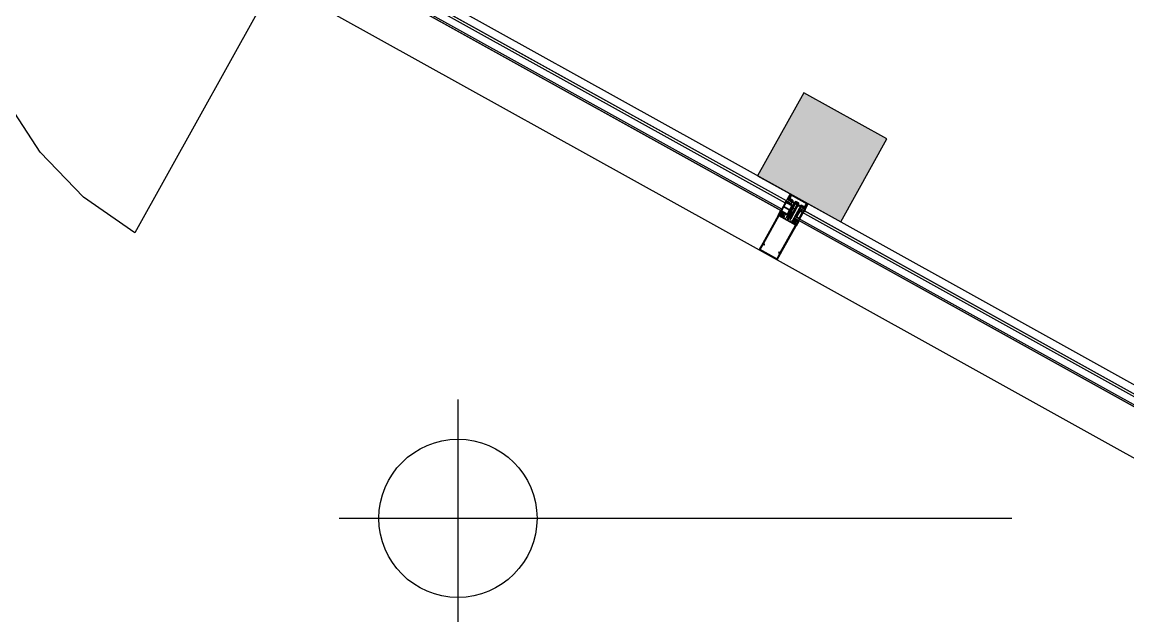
# Model space of a CAD drawing. Header units: metres. Extents: x 2.3 to 42.8, y 0.9 to 31.9.
# Drawn here: x 13.8 to 14.9, y 10.235 to 10.825 of the extents above; entities that cross this region are included whole.
import ezdxf

# ---------------------------------------------------------------- set-up
doc = ezdxf.new("R2010")
doc.units = ezdxf.units.M
for name, color, linetype in [('ARREDI', 9, 'Continuous'), ('PARETI_STRUTTURE', 7, 'Continuous'), ('PILASTRI_SETTI', 8, 'Continuous')]:
    doc.layers.add(name, color=color, linetype=linetype)

msp = doc.modelspace()

# ---------------------------------------------------------------- linework, layer by layer
at = {"layer": 'ARREDI'}
for points in [[(14.5589, 10.6455), (14.5601, 10.6476), (14.0914, 10.9078), (14.0903, 10.9058)], [(14.5547, 10.638), (14.5555, 10.6393), (14.0868, 10.8996), (14.086, 10.8982)], [(14.5614, 10.6338), (14.5664, 10.6427), (14.5662, 10.6433), (14.56, 10.6467), (14.5595, 10.6466), (14.5545, 10.6376), (14.5547, 10.6371), (14.5609, 10.6336)], [(14.5606, 10.6347), (14.5558, 10.6374), (14.5556, 10.6379), (14.5574, 10.6411), (14.5579, 10.6413), (14.5627, 10.6386), (14.5629, 10.638), (14.5611, 10.6349)], [(14.5653, 10.6424), (14.5636, 10.6393), (14.563, 10.6391), (14.5582, 10.6418), (14.558, 10.6423), (14.5598, 10.6455), (14.5603, 10.6456), (14.5652, 10.643)], [(14.5683, 10.6458), (14.5684, 10.646), (14.5687, 10.6459), (14.5722, 10.6439), (14.5721, 10.6437), (14.5719, 10.6438), (14.5683, 10.6458), (14.5684, 10.646), (14.572, 10.644), (14.5722, 10.6439), (14.5721, 10.6437), (14.5686, 10.6457)], [(14.5689, 10.646), (14.5688, 10.6459), (14.5686, 10.646), (14.5688, 10.6459)], [(14.5696, 10.6456), (14.5695, 10.6455), (14.5695, 10.6455), (14.5695, 10.6455)], [(14.5697, 10.6455), (14.5696, 10.6455), (14.5695, 10.6455), (14.5696, 10.6455)], [(14.5702, 10.6466), (14.57, 10.6459)], [(14.5701, 10.6454), (14.5704, 10.6451), (14.5709, 10.645)], [(14.5712, 10.6445), (14.5711, 10.6446), (14.5711, 10.6448), (14.5711, 10.6446)], [(14.5721, 10.6441), (14.5719, 10.6442), (14.5719, 10.6443), (14.5719, 10.6442)], [(15.0409, 10.378), (15.042, 10.38), (14.5733, 10.6402), (14.5722, 10.6382)], [(14.553, 10.6349), (14.5533, 10.6349)], [(14.5629, 10.6304), (14.5628, 10.6304), (14.5627, 10.6305), (14.5626, 10.6306), (14.5625, 10.6307), (14.5623, 10.6308), (14.5622, 10.6309), (14.5621, 10.631), (14.562, 10.631)], [(14.5635, 10.6316), (14.5635, 10.6317), (14.5634, 10.6317), (14.5633, 10.6318), (14.5632, 10.6319), (14.563, 10.6321), (14.5629, 10.6322), (14.5628, 10.6322), (14.5627, 10.6323)], [(14.5663, 10.6359), (14.5648, 10.6368)], [(14.5655, 10.6363), (14.5656, 10.6362), (14.5657, 10.6361), (14.5656, 10.6362), (14.5654, 10.6364), (14.5652, 10.6365)], [(15.0367, 10.3704), (15.0374, 10.3718), (14.5687, 10.632), (14.568, 10.6306)], [(14.5731, 10.6378), (14.5699, 10.6321), (14.5702, 10.6313), (14.5731, 10.6297), (14.5768, 10.6364), (14.5739, 10.638)], [(14.5734, 10.6371), (14.5706, 10.6322), (14.5708, 10.6317), (14.5729, 10.6305), (14.576, 10.6361), (14.5739, 10.6373)]]:
    msp.add_lwpolyline(points, close=True, dxfattribs=at)
for points in [[(14.5639, 10.6544), (14.5609, 10.649), (14.5613, 10.6487), (14.5618, 10.6497), (14.5629, 10.6506), (14.563, 10.6507)], [(14.5635, 10.6527), (14.5627, 10.6513)], [(14.5627, 10.6513), (14.5627, 10.6511)], [(14.5627, 10.6511), (14.563, 10.651)], [(14.5631, 10.6513), (14.563, 10.6511)], [(14.5641, 10.6522), (14.5631, 10.6513)], [(14.5637, 10.6527), (14.5635, 10.6527)], [(14.5644, 10.6519), (14.5635, 10.6501), (14.5635, 10.65)], [(14.5638, 10.6527), (14.5645, 10.6523), (14.5647, 10.6524)], [(14.5817, 10.6446), (14.564, 10.6545), (14.5639, 10.6544)], [(14.564, 10.6536), (14.5639, 10.6535)], [(14.5639, 10.6535), (14.564, 10.6532)], [(14.5642, 10.6536), (14.564, 10.6536)], [(14.5647, 10.6528), (14.564, 10.6532)], [(14.5644, 10.6519), (14.5641, 10.6522)], [(14.5809, 10.6444), (14.5726, 10.649), (14.5642, 10.6536)], [(14.5648, 10.6525), (14.5647, 10.6528)], [(14.5647, 10.6524), (14.5648, 10.6525)], [(14.5608, 10.6488), (14.5601, 10.6483), (14.5592, 10.648), (14.5592, 10.6478)], [(14.5592, 10.6478), (14.5603, 10.6474)], [(14.5607, 10.6473), (14.5605, 10.6474), (14.5603, 10.6474)], [(14.5607, 10.6473), (14.5607, 10.6471), (14.5608, 10.647)], [(14.5669, 10.6437), (14.5607, 10.6325)], [(14.561, 10.6489), (14.5608, 10.6488)], [(14.5608, 10.647), (14.5609, 10.6469)], [(14.5609, 10.6469), (14.5611, 10.6469)], [(14.5626, 10.6488), (14.5628, 10.6487), (14.5625, 10.6481), (14.5624, 10.6481), (14.5623, 10.6481), (14.5621, 10.6483), (14.561, 10.6489)], [(14.5614, 10.6469), (14.5612, 10.647), (14.5611, 10.6469)], [(14.5614, 10.6469), (14.5614, 10.6468), (14.5615, 10.6466)], [(14.5614, 10.6466), (14.5616, 10.6465)], [(14.5615, 10.6488), (14.562, 10.6496), (14.563, 10.6506), (14.5631, 10.6507)], [(14.5615, 10.6488), (14.5616, 10.6486)], [(14.5616, 10.6486), (14.5622, 10.6482)], [(14.5616, 10.6465), (14.5618, 10.6466)], [(14.5621, 10.6465), (14.5619, 10.6466), (14.5617, 10.6466)], [(14.5621, 10.6462), (14.5621, 10.6464), (14.5621, 10.6465)], [(14.5621, 10.6462), (14.5623, 10.6461)], [(14.5622, 10.6482), (14.5623, 10.6483)], [(14.5628, 10.6496), (14.5624, 10.6492), (14.5623, 10.6489), (14.5623, 10.6487)], [(14.5625, 10.6486), (14.5623, 10.6488)], [(14.5623, 10.6483), (14.5625, 10.6485)], [(14.5623, 10.6461), (14.5624, 10.6462)], [(14.5627, 10.6461), (14.5626, 10.6462), (14.5624, 10.6462)], [(14.5627, 10.649), (14.5625, 10.649)], [(14.5625, 10.6489), (14.5626, 10.6488)], [(14.5625, 10.6485), (14.5625, 10.6486)], [(14.5653, 10.6475), (14.5647, 10.6483), (14.5636, 10.6489), (14.5627, 10.649)], [(14.5628, 10.6458), (14.5628, 10.646), (14.5627, 10.6461)], [(14.5643, 10.6489), (14.5642, 10.6489), (14.5629, 10.6496), (14.5628, 10.6496)], [(14.5628, 10.6459), (14.563, 10.6458)], [(14.5658, 10.6405), (14.5628, 10.6351), (14.5628, 10.6349)], [(14.563, 10.6511), (14.5631, 10.6507)], [(14.563, 10.6507), (14.563, 10.6509), (14.563, 10.651)], [(14.5632, 10.6484), (14.563, 10.6481), (14.5631, 10.6478)], [(14.563, 10.6458), (14.5631, 10.6458)], [(14.5631, 10.6478), (14.5641, 10.6472), (14.5644, 10.6473)], [(14.5634, 10.6457), (14.5633, 10.6458), (14.5631, 10.6458)], [(14.5645, 10.6479), (14.5635, 10.6485), (14.5632, 10.6484)], [(14.5635, 10.6455), (14.5635, 10.6456), (14.5634, 10.6457)], [(14.5667, 10.6482), (14.5635, 10.65)], [(14.5635, 10.6455), (14.5637, 10.6454)], [(14.5637, 10.6454), (14.5638, 10.6454)], [(14.5641, 10.6454), (14.564, 10.6455), (14.5638, 10.6454)], [(14.5642, 10.6451), (14.5642, 10.6452), (14.5641, 10.6454)], [(14.5652, 10.6355), (14.5653, 10.6357), (14.565, 10.6358), (14.5649, 10.6358), (14.5648, 10.6358), (14.5647, 10.6359), (14.5647, 10.6359), (14.5642, 10.6362), (14.5643, 10.6363), (14.5647, 10.6367), (14.5648, 10.6368), (14.5693, 10.6449), (14.5708, 10.6441), (14.5663, 10.6359), (14.5658, 10.6357), (14.5657, 10.6358), (14.5656, 10.6359), (14.5655, 10.636), (14.5653, 10.6361), (14.5651, 10.6362), (14.565, 10.6363), (14.5649, 10.6364), (14.5648, 10.6365), (14.5649, 10.6365), (14.565, 10.6364), (14.5651, 10.6363), (14.5653, 10.6362), (14.5656, 10.636), (14.5658, 10.6358), (14.5659, 10.6357), (14.566, 10.6357), (14.5659, 10.6358), (14.5647, 10.6366), (14.5648, 10.6366), (14.5648, 10.636), (14.5649, 10.6359), (14.5645, 10.6358), (14.5643, 10.6356), (14.5641, 10.6353), (14.5643, 10.6356), (14.5645, 10.6359), (14.5658, 10.6355), (14.5657, 10.6355), (14.5657, 10.6356), (14.5656, 10.6356), (14.5654, 10.6356), (14.5652, 10.6355)], [(14.5642, 10.6451), (14.5644, 10.645)], [(14.5658, 10.648), (14.5644, 10.6488), (14.5644, 10.6489), (14.5643, 10.6489)], [(14.5644, 10.6473), (14.5646, 10.6477), (14.5645, 10.6479)], [(14.5644, 10.645), (14.5645, 10.645)], [(14.5649, 10.6449), (14.5646, 10.6451), (14.5645, 10.645)], [(14.5645, 10.6442), (14.5649, 10.6449), (14.5651, 10.645)], [(14.5656, 10.6463), (14.565, 10.6467), (14.5648, 10.6467), (14.5647, 10.6468), (14.5647, 10.6469), (14.565, 10.6474), (14.5652, 10.6473)], [(14.5649, 10.6471), (14.5649, 10.6468)], [(14.5649, 10.6468), (14.5649, 10.6467)], [(14.5649, 10.6467), (14.5677, 10.6452)], [(14.5649, 10.6302), (14.571, 10.6414)], [(14.5651, 10.6472), (14.565, 10.6471)], [(14.5651, 10.6472), (14.5653, 10.6471), (14.5655, 10.6471)], [(14.5651, 10.645), (14.5657, 10.646)], [(14.5652, 10.6473), (14.5653, 10.6474)], [(14.5654, 10.6474), (14.5653, 10.6475)], [(14.5655, 10.6471), (14.5659, 10.6478), (14.5658, 10.648)], [(14.5657, 10.646), (14.5656, 10.6463)], [(14.5664, 10.6403), (14.566, 10.6406), (14.5658, 10.6405)], [(14.5667, 10.6481), (14.5662, 10.6471), (14.5662, 10.6469)], [(14.5672, 10.643), (14.5662, 10.6411), (14.5662, 10.641)], [(14.5668, 10.6407), (14.5662, 10.641)], [(14.57, 10.6446), (14.57, 10.6448), (14.5663, 10.6469)], [(14.5667, 10.6399), (14.5664, 10.6403)], [(14.5667, 10.6481), (14.5667, 10.6482)], [(14.5672, 10.6402), (14.5668, 10.6407)], [(14.5671, 10.6437), (14.5669, 10.6437)], [(14.5671, 10.6439), (14.5677, 10.6451), (14.5677, 10.6452)], [(14.5671, 10.6439), (14.5671, 10.6437)], [(14.5671, 10.6437), (14.5677, 10.6433), (14.5671, 10.6437)], [(14.5675, 10.6429), (14.5673, 10.643), (14.5672, 10.643)], [(14.568, 10.6398), (14.5672, 10.6402)], [(14.5675, 10.6429), (14.5676, 10.643)], [(14.5676, 10.643), (14.5678, 10.6432), (14.5677, 10.643)], [(14.5678, 10.6432), (14.5677, 10.6434)], [(14.5678, 10.6432), (14.5677, 10.6433)], [(14.5677, 10.643), (14.5678, 10.6428)], [(14.5682, 10.6447), (14.5678, 10.6441), (14.5679, 10.6438)], [(14.5678, 10.6427), (14.5681, 10.6428)], [(14.5678, 10.6428), (14.5678, 10.6427)], [(14.5683, 10.6436), (14.5679, 10.6438)], [(14.5681, 10.6428), (14.5684, 10.6433)], [(14.5712, 10.6432), (14.5698, 10.644), (14.5684, 10.6448), (14.5682, 10.6447)], [(14.5683, 10.6458), (14.5683, 10.6457)], [(14.5684, 10.6433), (14.5683, 10.6436)], [(14.5722, 10.644), (14.5685, 10.646), (14.5684, 10.646)], [(14.5684, 10.6457), (14.572, 10.6437)], [(14.5709, 10.645), (14.5711, 10.6451), (14.5715, 10.6458), (14.5708, 10.6454), (14.5707, 10.6453), (14.5708, 10.6454), (14.5708, 10.6455), (14.5711, 10.646), (14.5708, 10.6462), (14.5701, 10.6454), (14.5696, 10.6456), (14.5689, 10.646), (14.5694, 10.6469), (14.5689, 10.646), (14.5709, 10.645)], [(14.5689, 10.646), (14.5694, 10.6469), (14.5689, 10.646)], [(14.5689, 10.646), (14.5696, 10.6456), (14.5701, 10.6465)], [(14.5692, 10.6452), (14.5693, 10.6449), (14.5709, 10.6441)], [(14.5693, 10.6394), (14.5703, 10.6413), (14.5703, 10.6414)], [(14.5697, 10.6469), (14.5694, 10.6469)], [(14.5697, 10.6455), (14.5696, 10.6456), (14.5697, 10.6455), (14.5702, 10.6465), (14.5697, 10.6455), (14.5702, 10.6465)], [(14.5701, 10.6465), (14.5696, 10.6456), (14.5701, 10.6465)], [(14.5723, 10.6455), (14.5722, 10.6455), (14.5723, 10.6455), (14.5697, 10.6469)], [(14.5719, 10.6443), (14.5712, 10.6447), (14.5711, 10.6448), (14.5697, 10.6455), (14.5711, 10.6448), (14.5716, 10.6457), (14.5711, 10.6448), (14.572, 10.6443), (14.5725, 10.6452)], [(14.57, 10.6424), (14.5697, 10.6419)], [(14.5697, 10.6419), (14.5698, 10.6417)], [(14.5699, 10.6468), (14.5698, 10.6467), (14.5721, 10.6455), (14.5721, 10.6456)], [(14.5698, 10.6416), (14.5701, 10.6417)], [(14.5698, 10.6417), (14.5698, 10.6416)], [(14.57, 10.6467), (14.5699, 10.6468), (14.5699, 10.6468)], [(14.5699, 10.6468), (14.57, 10.6468)], [(14.57, 10.6459), (14.5701, 10.6466)], [(14.57, 10.6457), (14.5704, 10.6464), (14.57, 10.6457)], [(14.57, 10.6457), (14.5701, 10.6456)], [(14.5702, 10.6425), (14.57, 10.6424)], [(14.5701, 10.6417), (14.5702, 10.6419), (14.57, 10.6416)], [(14.57, 10.6416), (14.5701, 10.6415)], [(14.5701, 10.6465), (14.5701, 10.6466)], [(14.5701, 10.6465), (14.5701, 10.6466)], [(14.5701, 10.6445), (14.5704, 10.6446), (14.5741, 10.6425), (14.5744, 10.6426)], [(14.5701, 10.6415), (14.5702, 10.6414)], [(14.5702, 10.6465), (14.5703, 10.6465)], [(14.5702, 10.6425), (14.5706, 10.6423), (14.5709, 10.6423)], [(14.5703, 10.6419), (14.5702, 10.6419)], [(14.5703, 10.6419), (14.5702, 10.6419)], [(14.571, 10.6415), (14.5703, 10.6419), (14.5709, 10.6416)], [(14.5704, 10.6455), (14.5708, 10.6462), (14.5704, 10.6455)], [(14.5707, 10.6453), (14.5711, 10.646), (14.5708, 10.6454), (14.5705, 10.6456), (14.5704, 10.6455)], [(14.5704, 10.6451), (14.5706, 10.6455)], [(14.5705, 10.6464), (14.5706, 10.6464), (14.5707, 10.6464), (14.5708, 10.6463), (14.5708, 10.6463), (14.5709, 10.6462), (14.5711, 10.6462), (14.5712, 10.6461)], [(14.5708, 10.6454), (14.5705, 10.6456)], [(14.5705, 10.6456), (14.5708, 10.6455)], [(14.5711, 10.6442), (14.5709, 10.6441)], [(14.5709, 10.6423), (14.5712, 10.643), (14.5712, 10.6432)], [(14.5709, 10.6416), (14.5712, 10.6417)], [(14.571, 10.6451), (14.5711, 10.6451)], [(14.571, 10.6414), (14.571, 10.6415)], [(14.5717, 10.6456), (14.5712, 10.6447), (14.5711, 10.6448), (14.5716, 10.6457)], [(14.5718, 10.6456), (14.5712, 10.6447), (14.5712, 10.6446), (14.5712, 10.6445), (14.5712, 10.6446), (14.5712, 10.6447)], [(14.5725, 10.6452), (14.5719, 10.6443), (14.5712, 10.6447), (14.5718, 10.6456)], [(14.5712, 10.6417), (14.5718, 10.6428)], [(14.5718, 10.6457), (14.5713, 10.6452)], [(14.5718, 10.6457), (14.5713, 10.6452)], [(14.5718, 10.6457), (14.5713, 10.6452)], [(14.5716, 10.6457), (14.5717, 10.6456)], [(14.5718, 10.6456), (14.5717, 10.6456)], [(14.5747, 10.6413), (14.5719, 10.6428), (14.5718, 10.6428)], [(14.5722, 10.6455), (14.5721, 10.6456), (14.572, 10.6456)], [(14.5725, 10.6453), (14.5725, 10.6452), (14.572, 10.6443), (14.5725, 10.6452)], [(14.572, 10.6437), (14.5721, 10.6437)], [(14.5723, 10.6455), (14.5722, 10.6455)], [(14.5722, 10.6439), (14.5722, 10.644)], [(14.5725, 10.6452), (14.5723, 10.6455)], [(14.5737, 10.6416), (14.5731, 10.6406), (14.5732, 10.6403)], [(14.5734, 10.6402), (14.5732, 10.6403)], [(14.5734, 10.6402), (14.5735, 10.6401), (14.5735, 10.6399)], [(14.574, 10.6417), (14.5737, 10.6416)], [(14.574, 10.6417), (14.5746, 10.6413), (14.5747, 10.6412), (14.5749, 10.6412), (14.5749, 10.6412), (14.5752, 10.6418), (14.575, 10.6419)], [(14.5749, 10.6436), (14.5744, 10.6426)], [(14.5751, 10.6427), (14.5747, 10.642), (14.5748, 10.6418)], [(14.5747, 10.6413), (14.5748, 10.6413)], [(14.575, 10.6417), (14.5748, 10.6418)], [(14.5748, 10.6413), (14.575, 10.6415)], [(14.575, 10.6436), (14.5749, 10.6436)], [(14.575, 10.6436), (14.5782, 10.6418), (14.5783, 10.6419)], [(14.5778, 10.6406), (14.5772, 10.6413), (14.5761, 10.6419), (14.5751, 10.6421), (14.575, 10.642)], [(14.575, 10.642), (14.575, 10.6419)], [(14.575, 10.6415), (14.575, 10.6417)], [(14.5768, 10.642), (14.5767, 10.642), (14.5753, 10.6428), (14.5751, 10.6427)], [(14.5757, 10.6415), (14.5755, 10.6412)], [(14.5755, 10.6412), (14.5755, 10.6409)], [(14.5755, 10.6409), (14.5766, 10.6403)], [(14.5759, 10.6416), (14.5757, 10.6415)], [(14.577, 10.641), (14.5759, 10.6416)], [(14.5766, 10.6403), (14.5768, 10.6404)], [(14.5782, 10.6412), (14.5769, 10.6418), (14.5769, 10.642), (14.5768, 10.642)], [(14.5768, 10.6404), (14.577, 10.6407)], [(14.577, 10.6407), (14.5769, 10.641)], [(14.5786, 10.6391), (14.5775, 10.6398), (14.5772, 10.6398), (14.5772, 10.6399), (14.5772, 10.64), (14.5775, 10.6405), (14.5777, 10.6404), (14.5778, 10.6404)], [(14.5774, 10.6402), (14.5773, 10.6399)], [(14.5776, 10.6403), (14.5774, 10.6402)], [(14.5776, 10.6403), (14.5778, 10.6402), (14.578, 10.6402)], [(14.5778, 10.6405), (14.5778, 10.6406)], [(14.5779, 10.6402), (14.5781, 10.6405), (14.5782, 10.6411), (14.5782, 10.6411)], [(14.5792, 10.6419), (14.579, 10.6417), (14.5788, 10.6403), (14.5783, 10.6393), (14.5787, 10.639), (14.5818, 10.6445), (14.5817, 10.6446)], [(14.5793, 10.6436), (14.5783, 10.6419)], [(14.5783, 10.6395), (14.5787, 10.6403), (14.5789, 10.6417)], [(14.5794, 10.642), (14.5791, 10.6419), (14.5789, 10.6417)], [(14.5796, 10.6418), (14.5793, 10.6419), (14.5792, 10.6419)], [(14.5797, 10.6435), (14.5793, 10.6436)], [(14.5794, 10.642), (14.5795, 10.6422)], [(14.5795, 10.6422), (14.5797, 10.6435)], [(14.5797, 10.6443), (14.5796, 10.6442), (14.5797, 10.6439)], [(14.5796, 10.6418), (14.5797, 10.6418)], [(14.5807, 10.6439), (14.5799, 10.6443), (14.5797, 10.6443)], [(14.5797, 10.6439), (14.5804, 10.6435)], [(14.5797, 10.6418), (14.5805, 10.6432)], [(14.5805, 10.6432), (14.5804, 10.6435)], [(14.5807, 10.6439), (14.5809, 10.644)], [(14.581, 10.6441), (14.5809, 10.6444)], [(14.5809, 10.644), (14.581, 10.6441)], [(14.5519, 10.6328), (14.5367, 10.6054), (14.5331, 10.5991)], [(14.5526, 10.6326), (14.5375, 10.6052), (14.5375, 10.605), (14.5384, 10.6045)], [(14.5537, 10.6371), (14.5515, 10.6331)], [(14.5515, 10.6331), (14.5516, 10.633)], [(14.5516, 10.633), (14.5519, 10.6328), (14.553, 10.6349)], [(14.5692, 10.6234), (14.5526, 10.6326)], [(14.5533, 10.6342), (14.553, 10.6335), (14.553, 10.6334)], [(14.553, 10.6334), (14.5547, 10.6324), (14.5548, 10.6323), (14.5549, 10.6323), (14.5566, 10.6314), (14.5568, 10.6314)], [(14.5539, 10.6346), (14.5533, 10.6349)], [(14.5533, 10.6349), (14.5538, 10.6346), (14.554, 10.6346), (14.5541, 10.6345), (14.5541, 10.6344), (14.5538, 10.6339), (14.5536, 10.634)], [(14.5539, 10.6345), (14.5538, 10.634), (14.5535, 10.6342), (14.5533, 10.6342)], [(14.5536, 10.634), (14.5535, 10.6338)], [(14.5535, 10.6338), (14.5541, 10.6331), (14.5558, 10.6321), (14.5567, 10.632)], [(14.5539, 10.6372), (14.5537, 10.6372)], [(14.5539, 10.6372), (14.5545, 10.6369), (14.5546, 10.6367), (14.555, 10.6363), (14.5552, 10.6364)], [(14.5539, 10.6345), (14.5539, 10.6346)], [(14.5544, 10.6359), (14.5542, 10.6355), (14.5542, 10.6352)], [(14.5543, 10.6352), (14.5572, 10.6336), (14.5575, 10.6337)], [(14.5545, 10.6341), (14.5543, 10.6338)], [(14.5543, 10.6338), (14.5544, 10.6335)], [(14.5576, 10.6343), (14.5546, 10.6359), (14.5544, 10.6359)], [(14.5544, 10.6335), (14.556, 10.6327)], [(14.5548, 10.6342), (14.5545, 10.6341)], [(14.5549, 10.6377), (14.5546, 10.6375)], [(14.5546, 10.6375), (14.5552, 10.6364)], [(14.5563, 10.6333), (14.5548, 10.6342)], [(14.5549, 10.6377), (14.5557, 10.6363), (14.5558, 10.6363)], [(14.556, 10.6364), (14.5558, 10.6363)], [(14.5561, 10.6363), (14.556, 10.6364)], [(14.556, 10.6327), (14.5562, 10.6327)], [(14.5561, 10.6363), (14.5562, 10.6361), (14.5562, 10.636)], [(14.5562, 10.636), (14.5564, 10.6359), (14.5565, 10.636)], [(14.5562, 10.6327), (14.5564, 10.6331)], [(14.5564, 10.6331), (14.5563, 10.6333)], [(14.5567, 10.636), (14.5565, 10.6359)], [(14.5568, 10.6322), (14.5566, 10.6323), (14.5569, 10.6329), (14.557, 10.6329), (14.5571, 10.6329), (14.5572, 10.6327), (14.5579, 10.6324)], [(14.5568, 10.6359), (14.5567, 10.6359), (14.5567, 10.636)], [(14.557, 10.6327), (14.5567, 10.6324), (14.5571, 10.6322)], [(14.5567, 10.632), (14.5568, 10.6322)], [(14.5568, 10.6359), (14.5569, 10.6358), (14.5569, 10.6356)], [(14.5568, 10.6314), (14.5571, 10.6321), (14.5571, 10.6322)], [(14.5569, 10.6356), (14.5571, 10.6355), (14.5572, 10.6356)], [(14.5572, 10.6328), (14.5571, 10.6327)], [(14.5573, 10.6356), (14.5572, 10.6356)], [(14.5582, 10.6322), (14.5572, 10.6328)], [(14.5575, 10.6318), (14.5572, 10.6312), (14.5573, 10.631)], [(14.5575, 10.6355), (14.5573, 10.6356)], [(14.5573, 10.631), (14.5589, 10.6301), (14.5595, 10.6302)], [(14.5575, 10.6355), (14.5576, 10.6354), (14.5576, 10.6352)], [(14.5575, 10.6337), (14.5577, 10.634), (14.5576, 10.6343)], [(14.5579, 10.6317), (14.5577, 10.6318), (14.5575, 10.6318)], [(14.5592, 10.6353), (14.5576, 10.6352)], [(14.5592, 10.6349), (14.5579, 10.6349), (14.5579, 10.6346)], [(14.5582, 10.6325), (14.5591, 10.6342), (14.5591, 10.6343), (14.5587, 10.6345), (14.5585, 10.6346), (14.5579, 10.6346)], [(14.5579, 10.6324), (14.5582, 10.6324)], [(14.5579, 10.6317), (14.5581, 10.6317)], [(14.5581, 10.6317), (14.5582, 10.632)], [(14.5582, 10.632), (14.5582, 10.6322)], [(14.5592, 10.6349), (14.5592, 10.6353)], [(14.5606, 10.6323), (14.5595, 10.6303)], [(14.5607, 10.6323), (14.5606, 10.6323)], [(14.5607, 10.6325), (14.5608, 10.6324)], [(14.5607, 10.6323), (14.561, 10.6322), (14.561, 10.6322)], [(14.5628, 10.6349), (14.5639, 10.6347), (14.5647, 10.6338), (14.5645, 10.6335), (14.5647, 10.6333), (14.5649, 10.633), (14.5645, 10.633), (14.5629, 10.6337), (14.563, 10.6336), (14.563, 10.6336), (14.5631, 10.6335), (14.5632, 10.6335), (14.5633, 10.6334), (14.5634, 10.6333), (14.5636, 10.6332), (14.5639, 10.633), (14.5641, 10.6328), (14.5642, 10.6328), (14.5643, 10.6327), (14.5644, 10.6326), (14.5644, 10.6326), (14.564, 10.6326), (14.564, 10.6326), (14.5639, 10.6327), (14.5638, 10.6328), (14.5637, 10.6329), (14.5635, 10.633), (14.5634, 10.6331), (14.5633, 10.6332), (14.563, 10.6336), (14.563, 10.6335), (14.5631, 10.6335), (14.5632, 10.6334), (14.5633, 10.6334), (14.5634, 10.6333), (14.5636, 10.6331), (14.5638, 10.633), (14.564, 10.6328), (14.5641, 10.6327), (14.5642, 10.6327), (14.5643, 10.6326), (14.5644, 10.6325), (14.564, 10.6324), (14.5644, 10.6332), (14.5647, 10.6331), (14.5641, 10.632), (14.5642, 10.6317), (14.5643, 10.6317), (14.5641, 10.632), (14.564, 10.632), (14.5639, 10.6321), (14.5638, 10.6321), (14.5637, 10.6322), (14.5635, 10.6323), (14.5632, 10.6326), (14.563, 10.6327), (14.5629, 10.6328), (14.5628, 10.6328), (14.5627, 10.6329), (14.5627, 10.633), (14.5626, 10.633), (14.5628, 10.6326), (14.5629, 10.6326), (14.563, 10.6326), (14.563, 10.6325), (14.5631, 10.6324), (14.5634, 10.6322), (14.5635, 10.6321), (14.5636, 10.6321), (14.5637, 10.632), (14.5641, 10.6319), (14.5641, 10.6319), (14.564, 10.632), (14.5639, 10.632), (14.5638, 10.6321), (14.5637, 10.6322), (14.5635, 10.6323), (14.5632, 10.6325), (14.563, 10.6326), (14.5629, 10.6327), (14.5628, 10.6328), (14.5627, 10.6329), (14.5627, 10.6329), (14.5626, 10.6325), (14.5624, 10.6322), (14.5623, 10.6325), (14.5624, 10.6325), (14.5625, 10.6324), (14.5626, 10.6324), (14.5627, 10.6324), (14.5628, 10.6323), (14.563, 10.6322), (14.5634, 10.6321), (14.5636, 10.632), (14.5637, 10.6319), (14.5638, 10.6319), (14.5639, 10.6318), (14.564, 10.6318), (14.5641, 10.6318), (14.5641, 10.6318), (14.5624, 10.6317), (14.5624, 10.6316), (14.5625, 10.6315), (14.5626, 10.6314), (14.5628, 10.6313), (14.563, 10.6312), (14.5631, 10.6311), (14.5631, 10.631), (14.5634, 10.6307), (14.5633, 10.6308), (14.5632, 10.6308), (14.5631, 10.6309), (14.5631, 10.631), (14.5628, 10.6311), (14.5625, 10.6313), (14.5623, 10.6315), (14.5622, 10.6315), (14.5621, 10.6316), (14.5621, 10.6317), (14.562, 10.6317), (14.5619, 10.6318), (14.5622, 10.6314), (14.5623, 10.6313), (14.5624, 10.6312), (14.5625, 10.6311), (14.5627, 10.631), (14.5628, 10.6309), (14.5629, 10.6308), (14.563, 10.6307), (14.5634, 10.6306), (14.5634, 10.6307), (14.5633, 10.6307), (14.5632, 10.6308), (14.5631, 10.6309), (14.563, 10.631), (14.5628, 10.6311), (14.5626, 10.6313), (14.5623, 10.6314), (14.5622, 10.6315), (14.5621, 10.6315), (14.5621, 10.6316), (14.562, 10.6317), (14.5619, 10.6313), (14.5617, 10.6312), (14.5617, 10.6309), (14.5615, 10.6306), (14.5613, 10.6303), (14.5611, 10.6299), (14.5608, 10.6294), (14.5609, 10.6293), (14.5621, 10.6286), (14.5624, 10.6291), (14.5611, 10.6298), (14.5611, 10.6298), (14.5608, 10.6294), (14.5614, 10.629), (14.5612, 10.6286), (14.5608, 10.6294), (14.5609, 10.6293), (14.5621, 10.6286)], [(14.5633, 10.6342), (14.5634, 10.6342), (14.5634, 10.6341), (14.5635, 10.634), (14.5636, 10.634), (14.5637, 10.6339), (14.5639, 10.6337), (14.5642, 10.6336), (14.5644, 10.6334), (14.5645, 10.6334), (14.5646, 10.6333), (14.5647, 10.6332), (14.5647, 10.6332), (14.5648, 10.6332), (14.5648, 10.6332), (14.5647, 10.6332), (14.5646, 10.6333), (14.5645, 10.6334), (14.5644, 10.6334), (14.5642, 10.6336), (14.5639, 10.6338), (14.5637, 10.634), (14.5636, 10.634), (14.5635, 10.6341), (14.5634, 10.6341), (14.5634, 10.6342), (14.5633, 10.6343), (14.5635, 10.6339), (14.5642, 10.6329), (14.5642, 10.6329), (14.5641, 10.633), (14.564, 10.6331), (14.5639, 10.6332), (14.5637, 10.6333), (14.5635, 10.6334), (14.5634, 10.6335), (14.5632, 10.634), (14.5624, 10.6345), (14.5622, 10.6344), (14.5614, 10.6329), (14.5625, 10.6344), (14.5632, 10.6343), (14.5632, 10.6344), (14.5636, 10.634), (14.5633, 10.6337), (14.5632, 10.6337), (14.563, 10.6339), (14.5629, 10.6337), (14.563, 10.6335), (14.5628, 10.6331), (14.5626, 10.6331), (14.5627, 10.6329), (14.5624, 10.6325), (14.5622, 10.6325), (14.5623, 10.6323), (14.5621, 10.6318), (14.5619, 10.6319), (14.562, 10.6317), (14.5618, 10.6312), (14.5615, 10.6312), (14.5617, 10.631), (14.5614, 10.6306), (14.5612, 10.6306), (14.5613, 10.6304), (14.5611, 10.63), (14.5608, 10.63), (14.561, 10.6298), (14.5608, 10.6295), (14.561, 10.629), (14.5617, 10.6285), (14.5623, 10.6287), (14.5626, 10.6293), (14.5628, 10.6293), (14.5627, 10.6295), (14.5629, 10.6299), (14.5632, 10.6299), (14.563, 10.6301), (14.5633, 10.6306), (14.5635, 10.6305), (14.5634, 10.6307), (14.5636, 10.6312), (14.5638, 10.6312), (14.5637, 10.6314), (14.564, 10.6318), (14.5642, 10.6318), (14.5641, 10.632), (14.5643, 10.6324), (14.5645, 10.6324), (14.5644, 10.6326), (14.5646, 10.633), (14.5649, 10.6331), (14.5656, 10.6325), (14.5648, 10.631), (14.5657, 10.6325), (14.5656, 10.6327), (14.5648, 10.6331), (14.5648, 10.633), (14.5647, 10.6331), (14.5646, 10.6331), (14.5645, 10.6331), (14.5644, 10.6332), (14.5643, 10.6332), (14.5641, 10.6333), (14.5637, 10.6335), (14.5635, 10.6336), (14.5634, 10.6336), (14.5633, 10.6336), (14.5632, 10.6337), (14.5631, 10.6337), (14.5632, 10.634), (14.5632, 10.6339), (14.5629, 10.6328), (14.5644, 10.6327), (14.5646, 10.6324), (14.5645, 10.6324), (14.5644, 10.6324), (14.5644, 10.6324), (14.5643, 10.6325), (14.5642, 10.6325), (14.5641, 10.6325), (14.564, 10.6326), (14.5637, 10.6327), (14.5634, 10.6328), (14.5631, 10.6329), (14.563, 10.633), (14.5629, 10.633), (14.5628, 10.6331), (14.5628, 10.6331), (14.5628, 10.6331), (14.5628, 10.6329), (14.5625, 10.6332), (14.5627, 10.6328), (14.563, 10.6329), (14.5635, 10.6337), (14.5635, 10.6337), (14.5636, 10.6337), (14.5638, 10.6336), (14.5639, 10.6335), (14.5641, 10.6335), (14.5643, 10.6334), (14.5644, 10.6334), (14.5645, 10.6334), (14.5633, 10.6337), (14.5631, 10.6334), (14.563, 10.6339), (14.5633, 10.6342)], [(14.5608, 10.6324), (14.561, 10.6323)], [(14.5621, 10.6286), (14.5612, 10.6286), (14.5608, 10.6294)], [(14.561, 10.6323), (14.5611, 10.6323)], [(14.5611, 10.6323), (14.5613, 10.6323), (14.561, 10.6322)], [(14.5611, 10.6307), (14.5616, 10.6306)], [(14.5613, 10.6303), (14.5611, 10.6306)], [(14.5611, 10.6299), (14.5613, 10.6303), (14.5614, 10.6302)], [(14.5613, 10.6286), (14.5621, 10.6286), (14.5624, 10.6291), (14.5611, 10.6298), (14.5611, 10.6299), (14.5611, 10.6299)], [(14.5625, 10.6295), (14.5623, 10.6294), (14.5622, 10.6294), (14.5621, 10.6293), (14.5611, 10.6299)], [(14.5612, 10.6298), (14.5613, 10.6298), (14.5614, 10.6298), (14.5615, 10.6298), (14.5614, 10.6298), (14.5613, 10.6298), (14.5614, 10.6298), (14.5612, 10.6298), (14.5613, 10.6298), (14.5612, 10.6298), (14.5613, 10.6298), (14.5612, 10.6298), (14.5612, 10.6299), (14.5611, 10.6298), (14.5612, 10.6299), (14.5611, 10.6298)], [(14.5612, 10.6305), (14.5613, 10.6304), (14.5614, 10.6304), (14.5615, 10.6303), (14.5615, 10.6302), (14.5617, 10.6302), (14.5619, 10.63), (14.5621, 10.6298), (14.5623, 10.6297), (14.5624, 10.6296)], [(14.5624, 10.6296), (14.5623, 10.6297), (14.5621, 10.6299), (14.5619, 10.63), (14.5617, 10.6302), (14.5616, 10.6303), (14.5615, 10.6303), (14.5614, 10.6304), (14.5613, 10.6305), (14.5612, 10.6305)], [(14.5614, 10.6326), (14.5613, 10.6323), (14.5614, 10.6325), (14.5615, 10.6326)], [(14.5613, 10.6323), (14.5613, 10.6323)], [(14.5631, 10.6299), (14.563, 10.6299), (14.563, 10.6299), (14.5629, 10.63), (14.5628, 10.63), (14.5627, 10.63), (14.5626, 10.6301), (14.5624, 10.6302), (14.562, 10.6304), (14.5618, 10.6305), (14.5617, 10.6305), (14.5616, 10.6305), (14.5615, 10.6306), (14.5614, 10.6306), (14.5613, 10.6306)], [(14.5614, 10.6302), (14.5613, 10.6303), (14.5626, 10.6295), (14.5628, 10.6299)], [(14.5622, 10.6294), (14.5621, 10.6294), (14.5619, 10.6295), (14.5617, 10.6296), (14.5615, 10.6297), (14.5614, 10.6297), (14.5613, 10.6298)], [(14.5614, 10.6329), (14.5614, 10.6328)], [(14.5614, 10.6329), (14.5614, 10.6328)], [(14.5614, 10.6328), (14.5614, 10.6326), (14.5614, 10.6328)], [(14.5614, 10.6326), (14.5614, 10.6326)], [(14.5617, 10.6309), (14.5614, 10.6312)], [(14.5614, 10.6302), (14.5615, 10.6301), (14.5616, 10.63), (14.5616, 10.63), (14.5618, 10.6299), (14.5619, 10.6298), (14.5621, 10.6297), (14.5624, 10.6294), (14.5621, 10.6297), (14.5619, 10.6298)], [(14.5614, 10.6302), (14.5615, 10.6301), (14.5616, 10.63), (14.5616, 10.63), (14.5618, 10.6299), (14.5619, 10.6298)], [(14.5614, 10.6298), (14.5615, 10.6298), (14.5616, 10.6298), (14.5618, 10.6297), (14.562, 10.6297), (14.5621, 10.6296), (14.5622, 10.6296), (14.5623, 10.6296)], [(14.5621, 10.6293), (14.5614, 10.629)], [(14.5615, 10.6312), (14.5616, 10.6311), (14.5616, 10.6311)], [(14.5615, 10.6297), (14.5615, 10.6298), (14.5617, 10.6297), (14.5618, 10.6296), (14.562, 10.6296), (14.5623, 10.6295), (14.5619, 10.6296), (14.5617, 10.6297), (14.5616, 10.6297)], [(14.5616, 10.6311), (14.5617, 10.631), (14.5618, 10.631), (14.5619, 10.6309), (14.562, 10.6308), (14.5622, 10.6307), (14.5625, 10.6305), (14.5627, 10.6303), (14.5628, 10.6303), (14.5629, 10.6302), (14.563, 10.6301), (14.563, 10.6301), (14.5631, 10.63)], [(14.5616, 10.6311), (14.5616, 10.631), (14.5617, 10.631), (14.5618, 10.6309), (14.5619, 10.6308), (14.562, 10.6308), (14.5622, 10.6306), (14.5624, 10.6305), (14.5627, 10.6303), (14.5627, 10.6302), (14.5628, 10.6302), (14.5629, 10.6301), (14.563, 10.6301), (14.5631, 10.63)], [(14.5624, 10.6299), (14.5623, 10.63), (14.5621, 10.6301), (14.5619, 10.6302), (14.5618, 10.6303), (14.5617, 10.6304), (14.5617, 10.6304), (14.5616, 10.6305)], [(14.5635, 10.6305), (14.5634, 10.6305), (14.5633, 10.6306), (14.5632, 10.6306), (14.5631, 10.6306), (14.563, 10.6307), (14.5629, 10.6307), (14.5627, 10.6308), (14.5623, 10.631), (14.5621, 10.6311), (14.562, 10.6311), (14.5619, 10.6312), (14.5618, 10.6312), (14.5617, 10.6312)], [(14.5617, 10.6308), (14.5617, 10.6309)], [(14.5618, 10.6319), (14.5623, 10.6319)], [(14.562, 10.6315), (14.5618, 10.6318)], [(14.5627, 10.6301), (14.5626, 10.6301), (14.5626, 10.6302), (14.5625, 10.6303), (14.5623, 10.6304), (14.5621, 10.6305), (14.562, 10.6306), (14.5619, 10.6307), (14.5618, 10.6307), (14.5618, 10.6308)], [(14.5618, 10.6306), (14.5618, 10.6306), (14.5619, 10.6305), (14.5621, 10.6305), (14.5623, 10.6304), (14.5625, 10.6303), (14.5626, 10.6303), (14.5627, 10.6303), (14.5627, 10.6302)], [(14.562, 10.6316), (14.5619, 10.6313), (14.5619, 10.6313)], [(14.5638, 10.6311), (14.5637, 10.6312), (14.5637, 10.6312), (14.5636, 10.6312), (14.5635, 10.6313), (14.5634, 10.6313), (14.5633, 10.6314), (14.563, 10.6314), (14.5627, 10.6316), (14.5625, 10.6317), (14.5623, 10.6317), (14.5622, 10.6318), (14.5621, 10.6318), (14.5621, 10.6319), (14.562, 10.6319)], [(14.5621, 10.6315), (14.562, 10.6316)], [(14.5621, 10.6312), (14.5622, 10.6312), (14.5623, 10.6311), (14.5625, 10.6311), (14.5627, 10.631), (14.5629, 10.6309), (14.563, 10.6309), (14.5631, 10.6309), (14.5631, 10.6308)], [(14.5622, 10.6324), (14.5623, 10.6324), (14.5623, 10.6323), (14.5624, 10.6323), (14.5625, 10.6322), (14.5626, 10.6322)], [(14.5624, 10.6322), (14.5622, 10.6319), (14.5623, 10.6319)], [(14.5622, 10.6295), (14.5624, 10.6294), (14.5622, 10.6295)], [(14.5633, 10.6312), (14.5632, 10.6312), (14.5631, 10.6312), (14.5629, 10.6313), (14.5627, 10.6314), (14.5626, 10.6314), (14.5624, 10.6315), (14.5623, 10.6315)], [(14.5624, 10.6321), (14.5624, 10.6322)], [(14.5625, 10.6297), (14.5624, 10.6299)], [(14.5627, 10.6294), (14.5624, 10.6297)], [(14.5624, 10.6294), (14.5627, 10.6294), (14.5624, 10.6296)], [(14.5628, 10.6293), (14.5625, 10.6293), (14.5624, 10.6291), (14.5625, 10.6293)], [(14.5634, 10.6313), (14.5633, 10.6314), (14.5632, 10.6314), (14.5631, 10.6315), (14.563, 10.6316), (14.5628, 10.6318), (14.5627, 10.6318), (14.5626, 10.6319), (14.5625, 10.632), (14.5625, 10.632)], [(14.5625, 10.6318), (14.5626, 10.6318), (14.5627, 10.6317), (14.5629, 10.6317), (14.5631, 10.6316), (14.5632, 10.6315), (14.5633, 10.6315), (14.5634, 10.6315)], [(14.5626, 10.6296), (14.5626, 10.6297), (14.5625, 10.6297)], [(14.5625, 10.6297), (14.5627, 10.6294)], [(14.5628, 10.6293), (14.5626, 10.6295), (14.5625, 10.6295)], [(14.5627, 10.6328), (14.5626, 10.6325), (14.5626, 10.6325)], [(14.5626, 10.6322), (14.5627, 10.6321), (14.5629, 10.6319), (14.5632, 10.6317), (14.5634, 10.6316), (14.5635, 10.6315), (14.5636, 10.6314), (14.5637, 10.6314), (14.5637, 10.6313)], [(14.5626, 10.6295), (14.5628, 10.6293), (14.5628, 10.6293)], [(14.5628, 10.6293), (14.5627, 10.6294)], [(14.5628, 10.6325), (14.5629, 10.6324), (14.563, 10.6324), (14.5631, 10.6324), (14.5633, 10.6323), (14.5635, 10.6322), (14.5636, 10.6322), (14.5637, 10.6321), (14.5638, 10.6321)], [(14.5632, 10.6298), (14.5628, 10.6299)], [(14.5631, 10.6334), (14.5629, 10.6331), (14.5631, 10.6331), (14.5632, 10.6331), (14.5633, 10.633), (14.5634, 10.633), (14.5635, 10.6329), (14.5638, 10.6328), (14.5639, 10.6328), (14.564, 10.6328), (14.5644, 10.6327), (14.5647, 10.6333), (14.5651, 10.6339), (14.5654, 10.6346), (14.5659, 10.6349), (14.5658, 10.6349), (14.5657, 10.6349), (14.5657, 10.635), (14.5656, 10.635), (14.5655, 10.635), (14.5653, 10.6351), (14.5651, 10.6352), (14.5648, 10.6353), (14.5645, 10.6354), (14.5644, 10.6355), (14.5643, 10.6355), (14.5642, 10.6356), (14.5641, 10.6356), (14.5644, 10.6361), (14.5644, 10.636), (14.5645, 10.6359), (14.5646, 10.6359), (14.5648, 10.6358), (14.5651, 10.6356), (14.5649, 10.6357), (14.5647, 10.6358), (14.5646, 10.6359), (14.5645, 10.636), (14.5645, 10.636), (14.5643, 10.6361), (14.5644, 10.6362), (14.5655, 10.6353), (14.5655, 10.6353), (14.5658, 10.6351), (14.5659, 10.635), (14.5656, 10.6352), (14.5656, 10.6352), (14.5658, 10.635), (14.5654, 10.6351), (14.5654, 10.6351), (14.5653, 10.6352), (14.5652, 10.6352), (14.5651, 10.6353), (14.5649, 10.6355), (14.5648, 10.6356), (14.5647, 10.6357), (14.5646, 10.6357), (14.5646, 10.6358)], [(14.5639, 10.6323), (14.5638, 10.6323), (14.5637, 10.6324), (14.5636, 10.6325), (14.5634, 10.6326), (14.5633, 10.6327), (14.5632, 10.6328), (14.5631, 10.6329), (14.563, 10.6329)], [(14.563, 10.6302), (14.5632, 10.6305)], [(14.563, 10.6302), (14.5632, 10.6299)], [(14.5631, 10.6333), (14.5631, 10.6334)], [(14.5635, 10.6305), (14.5631, 10.6305)], [(14.5632, 10.6299), (14.5632, 10.6299)], [(14.5633, 10.6308), (14.5635, 10.6311)], [(14.5633, 10.6308), (14.5636, 10.6306)], [(14.5634, 10.6344), (14.5634, 10.6343), (14.5635, 10.6343), (14.5636, 10.6343), (14.5637, 10.6342), (14.5638, 10.6342), (14.5641, 10.6341), (14.5644, 10.6339), (14.5647, 10.6338), (14.5648, 10.6338), (14.5649, 10.6337), (14.565, 10.6337), (14.5651, 10.6337), (14.5651, 10.6337), (14.5652, 10.6336)], [(14.5634, 10.6307), (14.5634, 10.6307)], [(14.5635, 10.6349), (14.564, 10.635), (14.5636, 10.6349), (14.5637, 10.6349), (14.5637, 10.6348), (14.5638, 10.6348), (14.5639, 10.6347), (14.5639, 10.6347), (14.5647, 10.6338), (14.5657, 10.6333), (14.5659, 10.6333)], [(14.5644, 10.6334), (14.5636, 10.6338), (14.5635, 10.6337)], [(14.5639, 10.6311), (14.5635, 10.6311)], [(14.5636, 10.6348), (14.5637, 10.6348), (14.5638, 10.6347), (14.5639, 10.6347), (14.564, 10.6346), (14.5641, 10.6345), (14.5643, 10.6344), (14.5645, 10.6342), (14.5647, 10.6341), (14.5648, 10.634), (14.5649, 10.6339), (14.565, 10.6339), (14.5651, 10.6338), (14.5652, 10.6338)], [(14.5638, 10.6347), (14.5636, 10.6344), (14.5637, 10.6344)], [(14.5636, 10.6305), (14.5636, 10.6305)], [(14.5647, 10.63), (14.5636, 10.628), (14.5637, 10.6274)], [(14.5655, 10.6343), (14.5655, 10.6343), (14.5654, 10.6343), (14.5653, 10.6343), (14.5652, 10.6344), (14.5651, 10.6344), (14.565, 10.6345), (14.5648, 10.6346), (14.5644, 10.6347), (14.5642, 10.6348), (14.5641, 10.6349), (14.564, 10.6349), (14.5639, 10.6349), (14.5638, 10.635), (14.5637, 10.635)], [(14.5637, 10.6314), (14.5638, 10.6318)], [(14.5637, 10.6315), (14.5639, 10.6312)], [(14.5637, 10.6313), (14.5638, 10.6313)], [(14.5639, 10.6342), (14.5638, 10.6343)], [(14.5638, 10.6343), (14.5639, 10.6343), (14.564, 10.6343), (14.5642, 10.6342), (14.5644, 10.6341), (14.5646, 10.634), (14.5647, 10.634), (14.5648, 10.634), (14.5649, 10.634)], [(14.5639, 10.6355), (14.564, 10.6355), (14.5641, 10.6354), (14.5641, 10.6354), (14.5642, 10.6353), (14.5643, 10.6353)], [(14.5641, 10.6353), (14.5639, 10.635), (14.564, 10.635)], [(14.5648, 10.6338), (14.5647, 10.6339), (14.5646, 10.6339), (14.5645, 10.634), (14.5644, 10.6341), (14.5642, 10.6343), (14.5641, 10.6343), (14.564, 10.6344), (14.5639, 10.6345), (14.5639, 10.6345)], [(14.5639, 10.6311), (14.5639, 10.6312)], [(14.564, 10.6355), (14.5641, 10.6354), (14.5641, 10.6353), (14.5642, 10.6353), (14.5643, 10.6352), (14.5644, 10.6351), (14.5646, 10.635), (14.5649, 10.6348), (14.5651, 10.6347), (14.5652, 10.6346), (14.5653, 10.6345), (14.5653, 10.6345), (14.5654, 10.6344), (14.5655, 10.6344)], [(14.564, 10.6346), (14.5641, 10.6346), (14.5642, 10.6344), (14.5646, 10.6342), (14.5648, 10.6341), (14.5649, 10.634), (14.565, 10.6339), (14.5651, 10.6339), (14.5651, 10.6338), (14.5652, 10.6338)], [(14.5639, 10.6324), (14.564, 10.6322)], [(14.564, 10.6321), (14.5642, 10.6324)], [(14.564, 10.6321), (14.5643, 10.6318)], [(14.5642, 10.6352), (14.5641, 10.6353)], [(14.5641, 10.6348), (14.5642, 10.6347), (14.5643, 10.6346), (14.5644, 10.6346), (14.5646, 10.6344), (14.5647, 10.6343), (14.5648, 10.6342), (14.5649, 10.6342), (14.5649, 10.6341)], [(14.5646, 10.6323), (14.5641, 10.6324)], [(14.5641, 10.6322), (14.5643, 10.6323)], [(14.5642, 10.6349), (14.5643, 10.6349), (14.5643, 10.6349), (14.5645, 10.6348), (14.5647, 10.6348), (14.5649, 10.6347), (14.565, 10.6347), (14.5651, 10.6346), (14.5652, 10.6346)], [(14.5643, 10.6353), (14.5644, 10.6352), (14.5646, 10.6351), (14.5649, 10.6348), (14.5651, 10.6347), (14.5652, 10.6346), (14.5653, 10.6346), (14.5654, 10.6345), (14.5655, 10.6344), (14.5655, 10.6344)], [(14.5651, 10.6345), (14.565, 10.6345), (14.5649, 10.6346), (14.5648, 10.6347), (14.5646, 10.6348), (14.5645, 10.6349), (14.5644, 10.635), (14.5643, 10.6351)], [(14.5645, 10.6309), (14.5643, 10.6306), (14.5643, 10.6306)], [(14.5644, 10.6304), (14.5643, 10.6305), (14.5644, 10.6303), (14.5644, 10.6303)], [(14.5659, 10.636), (14.566, 10.6359), (14.5662, 10.6357), (14.5662, 10.6358), (14.5661, 10.6358), (14.5661, 10.6358), (14.566, 10.6359), (14.5659, 10.636), (14.5657, 10.6361), (14.5662, 10.6357), (14.5662, 10.6355), (14.5659, 10.6355), (14.5656, 10.6352), (14.5644, 10.6359), (14.5646, 10.6362), (14.5648, 10.6367), (14.5649, 10.6366), (14.565, 10.6366), (14.5651, 10.6366), (14.5652, 10.6365), (14.5654, 10.6364), (14.5653, 10.6365), (14.5651, 10.6365), (14.5651, 10.6366), (14.565, 10.6366), (14.5653, 10.6365), (14.5651, 10.6365), (14.5651, 10.6365), (14.5651, 10.6366), (14.5651, 10.6366), (14.565, 10.6367)], [(14.5652, 10.6348), (14.5652, 10.6348), (14.5651, 10.6349), (14.5649, 10.635), (14.5648, 10.6352), (14.5646, 10.6353), (14.5645, 10.6353), (14.5644, 10.6354)], [(14.5645, 10.6309), (14.5648, 10.631)], [(14.5645, 10.6304), (14.5645, 10.6303)], [(14.5647, 10.6301), (14.5645, 10.6303)], [(14.5645, 10.6303), (14.5647, 10.6302)], [(14.5647, 10.6302), (14.5649, 10.6302)], [(14.5647, 10.63), (14.5647, 10.6301)], [(14.5653, 10.6336), (14.5648, 10.6336)], [(14.5648, 10.633), (14.5648, 10.633)], [(14.5648, 10.631), (14.5648, 10.631)], [(14.5657, 10.6353), (14.5656, 10.6354), (14.5655, 10.6354), (14.5655, 10.6355), (14.5654, 10.6356), (14.5652, 10.6357), (14.5651, 10.6358), (14.5649, 10.6359), (14.5659, 10.6354), (14.5658, 10.6352)], [(14.5649, 10.633), (14.5649, 10.633)], [(14.5651, 10.634), (14.5653, 10.6337)], [(14.5656, 10.6342), (14.5652, 10.6342)], [(14.5653, 10.6337), (14.5653, 10.6336)], [(14.5654, 10.6356), (14.5658, 10.6354), (14.5659, 10.6354), (14.5657, 10.6352)], [(14.5654, 10.6346), (14.5656, 10.6343)], [(14.5659, 10.6348), (14.5655, 10.6349)], [(14.5656, 10.6342), (14.5656, 10.6343)], [(14.5656, 10.6324), (14.5656, 10.6327)], [(14.5657, 10.6352), (14.5657, 10.6352)], [(14.5658, 10.6352), (14.566, 10.6349)], [(14.5659, 10.6333), (14.5689, 10.6388), (14.5689, 10.6389)], [(14.5659, 10.6355), (14.566, 10.6355)], [(14.566, 10.6348), (14.566, 10.6349)], [(14.5661, 10.6355), (14.5662, 10.6355)], [(14.5685, 10.6297), (14.5681, 10.6301), (14.568, 10.6303), (14.5676, 10.6305), (14.5675, 10.6304), (14.5661, 10.628), (14.5662, 10.6278)], [(14.5679, 10.6392), (14.5667, 10.6399)], [(14.5686, 10.6397), (14.5679, 10.6398)], [(14.5689, 10.6389), (14.5685, 10.6392), (14.5679, 10.6392)], [(14.5692, 10.6297), (14.5684, 10.6311), (14.5681, 10.6309), (14.5687, 10.6298)], [(14.5685, 10.6297), (14.5687, 10.6298)], [(14.5686, 10.6397), (14.5691, 10.6394), (14.5693, 10.6394)], [(14.5687, 10.632), (14.5726, 10.6389)], [(14.5726, 10.6389), (14.5737, 10.6383), (14.5729, 10.638), (14.5696, 10.6322), (14.5699, 10.6314), (14.5687, 10.632)], [(14.5727, 10.6388), (14.5689, 10.6319)], [(14.5728, 10.6387), (14.569, 10.6318)], [(14.573, 10.6386), (14.5692, 10.6317)], [(14.5692, 10.6297), (14.5693, 10.6297)], [(14.5731, 10.6386), (14.5693, 10.6317)], [(14.5696, 10.6297), (14.5694, 10.6298), (14.5693, 10.6297)], [(14.5697, 10.632), (14.5694, 10.6316)], [(14.5697, 10.6318), (14.5696, 10.6315)], [(14.5697, 10.6294), (14.5697, 10.6295), (14.5696, 10.6297)], [(14.5698, 10.6316), (14.5697, 10.6314)], [(14.5697, 10.6294), (14.5699, 10.6293)], [(14.5699, 10.6293), (14.57, 10.6294)], [(14.5703, 10.6293), (14.5701, 10.6294), (14.57, 10.6294)], [(14.5704, 10.629), (14.5704, 10.6292), (14.5703, 10.6293)], [(14.5733, 10.6385), (14.573, 10.6381)], [(14.5734, 10.6384), (14.5732, 10.6381)], [(14.5735, 10.6399), (14.5737, 10.6398), (14.5738, 10.6399)], [(14.5735, 10.6383), (14.5735, 10.6382)], [(14.5739, 10.6399), (14.5738, 10.6399)], [(14.5741, 10.6398), (14.5739, 10.6399)], [(14.5741, 10.6398), (14.5741, 10.6397), (14.5742, 10.6395)], [(14.5742, 10.6395), (14.5744, 10.6394), (14.5745, 10.6395)], [(14.5746, 10.6395), (14.5745, 10.6395)], [(14.5748, 10.6394), (14.5746, 10.6395)], [(14.5748, 10.6394), (14.5748, 10.6393), (14.5749, 10.6392)], [(14.5749, 10.6392), (14.575, 10.6391), (14.5752, 10.6391)], [(14.5753, 10.6391), (14.5752, 10.6391)], [(14.5755, 10.639), (14.5753, 10.6391)], [(14.5755, 10.6391), (14.5755, 10.6389), (14.5756, 10.6388)], [(14.5756, 10.6388), (14.5757, 10.6387), (14.5759, 10.6387)], [(14.576, 10.6388), (14.5759, 10.6387)], [(14.5762, 10.6387), (14.576, 10.6388)], [(14.5763, 10.6384), (14.5762, 10.6385), (14.5762, 10.6387)], [(14.5763, 10.6384), (14.5764, 10.6383), (14.5766, 10.6383)], [(14.5767, 10.6384), (14.5766, 10.6383)], [(14.5769, 10.6383), (14.5767, 10.6384)], [(14.5769, 10.638), (14.5769, 10.6381), (14.5769, 10.6383)], [(14.5769, 10.638), (14.5771, 10.6379), (14.5772, 10.638)], [(14.5774, 10.638), (14.5772, 10.638)], [(14.5773, 10.6399), (14.5774, 10.6398)], [(14.5774, 10.6398), (14.578, 10.6395)], [(14.5776, 10.6379), (14.5774, 10.638)], [(14.5777, 10.6377), (14.5776, 10.6379)], [(14.5777, 10.6377), (14.5786, 10.637), (14.5788, 10.6371)], [(14.578, 10.6395), (14.5783, 10.6395)], [(14.5786, 10.6391), (14.5787, 10.6389), (14.5785, 10.638), (14.5788, 10.6371)], [(14.554, 10.5961), (14.5692, 10.6234)], [(14.5546, 10.5955), (14.5698, 10.6229)], [(14.5637, 10.6274), (14.5654, 10.6265), (14.5656, 10.6265)], [(14.5658, 10.6279), (14.5656, 10.6276)], [(14.5656, 10.6276), (14.5656, 10.6274)], [(14.5656, 10.6274), (14.5658, 10.6273)], [(14.5656, 10.6265), (14.5659, 10.6271), (14.5658, 10.6273)], [(14.5659, 10.6279), (14.5658, 10.6279)], [(14.5662, 10.6277), (14.5669, 10.6274), (14.5659, 10.6279)], [(14.5664, 10.6269), (14.566, 10.6263), (14.566, 10.6261)], [(14.566, 10.6261), (14.5678, 10.6252), (14.5678, 10.625), (14.5679, 10.6251), (14.5697, 10.6241), (14.5698, 10.6242)], [(14.567, 10.6272), (14.5669, 10.6268), (14.5665, 10.627), (14.5664, 10.627)], [(14.5669, 10.6274), (14.5671, 10.6273), (14.5672, 10.6272), (14.5672, 10.6272), (14.5668, 10.6266), (14.5667, 10.6267), (14.5665, 10.6265)], [(14.5665, 10.6265), (14.5671, 10.6259), (14.5688, 10.6249), (14.5697, 10.6247), (14.5698, 10.625)], [(14.567, 10.6272), (14.5669, 10.6274)], [(14.5676, 10.6269), (14.5674, 10.6265)], [(14.5674, 10.6265), (14.5675, 10.6263)], [(14.5675, 10.6263), (14.569, 10.6254)], [(14.5678, 10.6269), (14.5676, 10.6269)], [(14.568, 10.629), (14.5677, 10.6285)], [(14.5677, 10.6285), (14.5678, 10.6282)], [(14.5678, 10.6282), (14.5708, 10.6266)], [(14.5694, 10.6261), (14.5678, 10.6269)], [(14.5683, 10.6291), (14.568, 10.629)], [(14.5713, 10.6274), (14.5683, 10.6291)], [(14.569, 10.6254), (14.5693, 10.6255)], [(14.5693, 10.6255), (14.5695, 10.6258)], [(14.5695, 10.6258), (14.5694, 10.6261)], [(14.5703, 10.6255), (14.5708, 10.6252), (14.5702, 10.6255), (14.5701, 10.6256), (14.57, 10.6257), (14.57, 10.6256), (14.5696, 10.6251), (14.5698, 10.625)], [(14.5701, 10.6255), (14.5698, 10.6252), (14.5701, 10.625)], [(14.5701, 10.6227), (14.5698, 10.6229), (14.5709, 10.6249), (14.5708, 10.6252)], [(14.5698, 10.6242), (14.5702, 10.6248), (14.5701, 10.625)], [(14.5702, 10.6255), (14.5701, 10.6255)], [(14.5701, 10.6227), (14.5703, 10.6228)], [(14.5702, 10.6228), (14.5728, 10.6274), (14.5728, 10.6276)], [(14.5704, 10.629), (14.5706, 10.6289)], [(14.5706, 10.6289), (14.5707, 10.629)], [(14.571, 10.6289), (14.5708, 10.629), (14.5707, 10.629)], [(14.5708, 10.6266), (14.5711, 10.6267)], [(14.5709, 10.6249), (14.5708, 10.6252)], [(14.5711, 10.6286), (14.5711, 10.6288), (14.571, 10.6289)], [(14.5711, 10.6286), (14.5727, 10.6287)], [(14.5711, 10.6266), (14.5713, 10.6272)], [(14.5713, 10.6272), (14.5713, 10.6274)], [(14.5714, 10.6283), (14.5727, 10.6283), (14.5727, 10.6287)], [(14.5714, 10.6283), (14.5714, 10.628)], [(14.5714, 10.628), (14.572, 10.628), (14.5722, 10.6279), (14.5728, 10.6276)], [(14.5331, 10.5991), (14.5332, 10.5988)], [(14.5332, 10.5988), (14.5508, 10.589)], [(14.5525, 10.5958), (14.5533, 10.5953), (14.5534, 10.595), (14.5506, 10.59), (14.5341, 10.5992), (14.5369, 10.6042), (14.5371, 10.6043), (14.538, 10.6038), (14.5383, 10.6039)], [(14.5383, 10.6039), (14.5385, 10.6042), (14.5384, 10.6045)], [(14.5526, 10.5964), (14.5524, 10.596), (14.5525, 10.5958)], [(14.554, 10.596), (14.5537, 10.596), (14.5528, 10.5965), (14.5526, 10.5964)], [(14.5508, 10.5891), (14.551, 10.5891)], [(14.551, 10.5891), (14.5546, 10.5955)]]:
    msp.add_lwpolyline(points, dxfattribs=at)
for centre, radius, start, end in [((14.5684, 10.6482), 0.0191, 249.1058, 252.801), ((14.5372, 10.5561), 0.0837, 70.3069, 71.113)]:
    msp.add_arc(centre, radius, start, end, dxfattribs=at)
at = {"layer": 'PARETI_STRUTTURE'}
for points in [[(13.9119, 10.6158), (13.8608, 10.6512), (13.8175, 10.6959), (13.7838, 10.7481), (13.7609, 10.8059), (13.7497, 10.8671), (13.7507, 10.9293), (13.7638, 10.9901), (13.7886, 11.0472)], [(13.7891, 11.0469), (14.0659, 10.8932), (13.9119, 10.6158)], [(14.5601, 10.6476), (14.0961, 10.9053)], [(14.5639, 10.6545), (14.0999, 10.9122)], [(14.5547, 10.638), (14.0907, 10.8956)], [(14.069, 10.8565), (14.533, 10.5989)], [(14.5509, 10.589), (14.5818, 10.6446)], [(15.0458, 10.3869), (14.5818, 10.6446)], [(15.042, 10.38), (14.578, 10.6377)], [(15.0367, 10.3704), (14.5726, 10.628)], [(14.5509, 10.589), (15.015, 10.3313)], [(14.2333, 10.45), (14.2333, 10.2137)], [(14.1152, 10.3318), (14.7845, 10.3318)]]:
    msp.add_lwpolyline(points, dxfattribs=at)
for points in [[(14.5315, 10.6725), (14.6142, 10.6266), (14.66, 10.7092), (14.5774, 10.7551)], [(14.533, 10.5989), (14.5509, 10.589), (14.5726, 10.628), (14.568, 10.6306), (14.5733, 10.6402), (14.578, 10.6377), (14.5818, 10.6446), (14.5639, 10.6545)]]:
    msp.add_lwpolyline(points, close=True, dxfattribs=at)
msp.add_circle((14.2333, 10.3318), 0.0787, dxfattribs=at)
at = {"layer": 'PILASTRI_SETTI'}
for points in [[(12.4514, 10.4827), (14.2149, 13.6587), (12.4428, 10.4875), (14.2063, 13.6635)], [(14.6142, 10.6266), (14.66, 10.7092), (14.5316, 10.6725), (14.5774, 10.7551)]]:
    msp.add_solid(points, dxfattribs=at)

doc.saveas('drawing.dxf')
